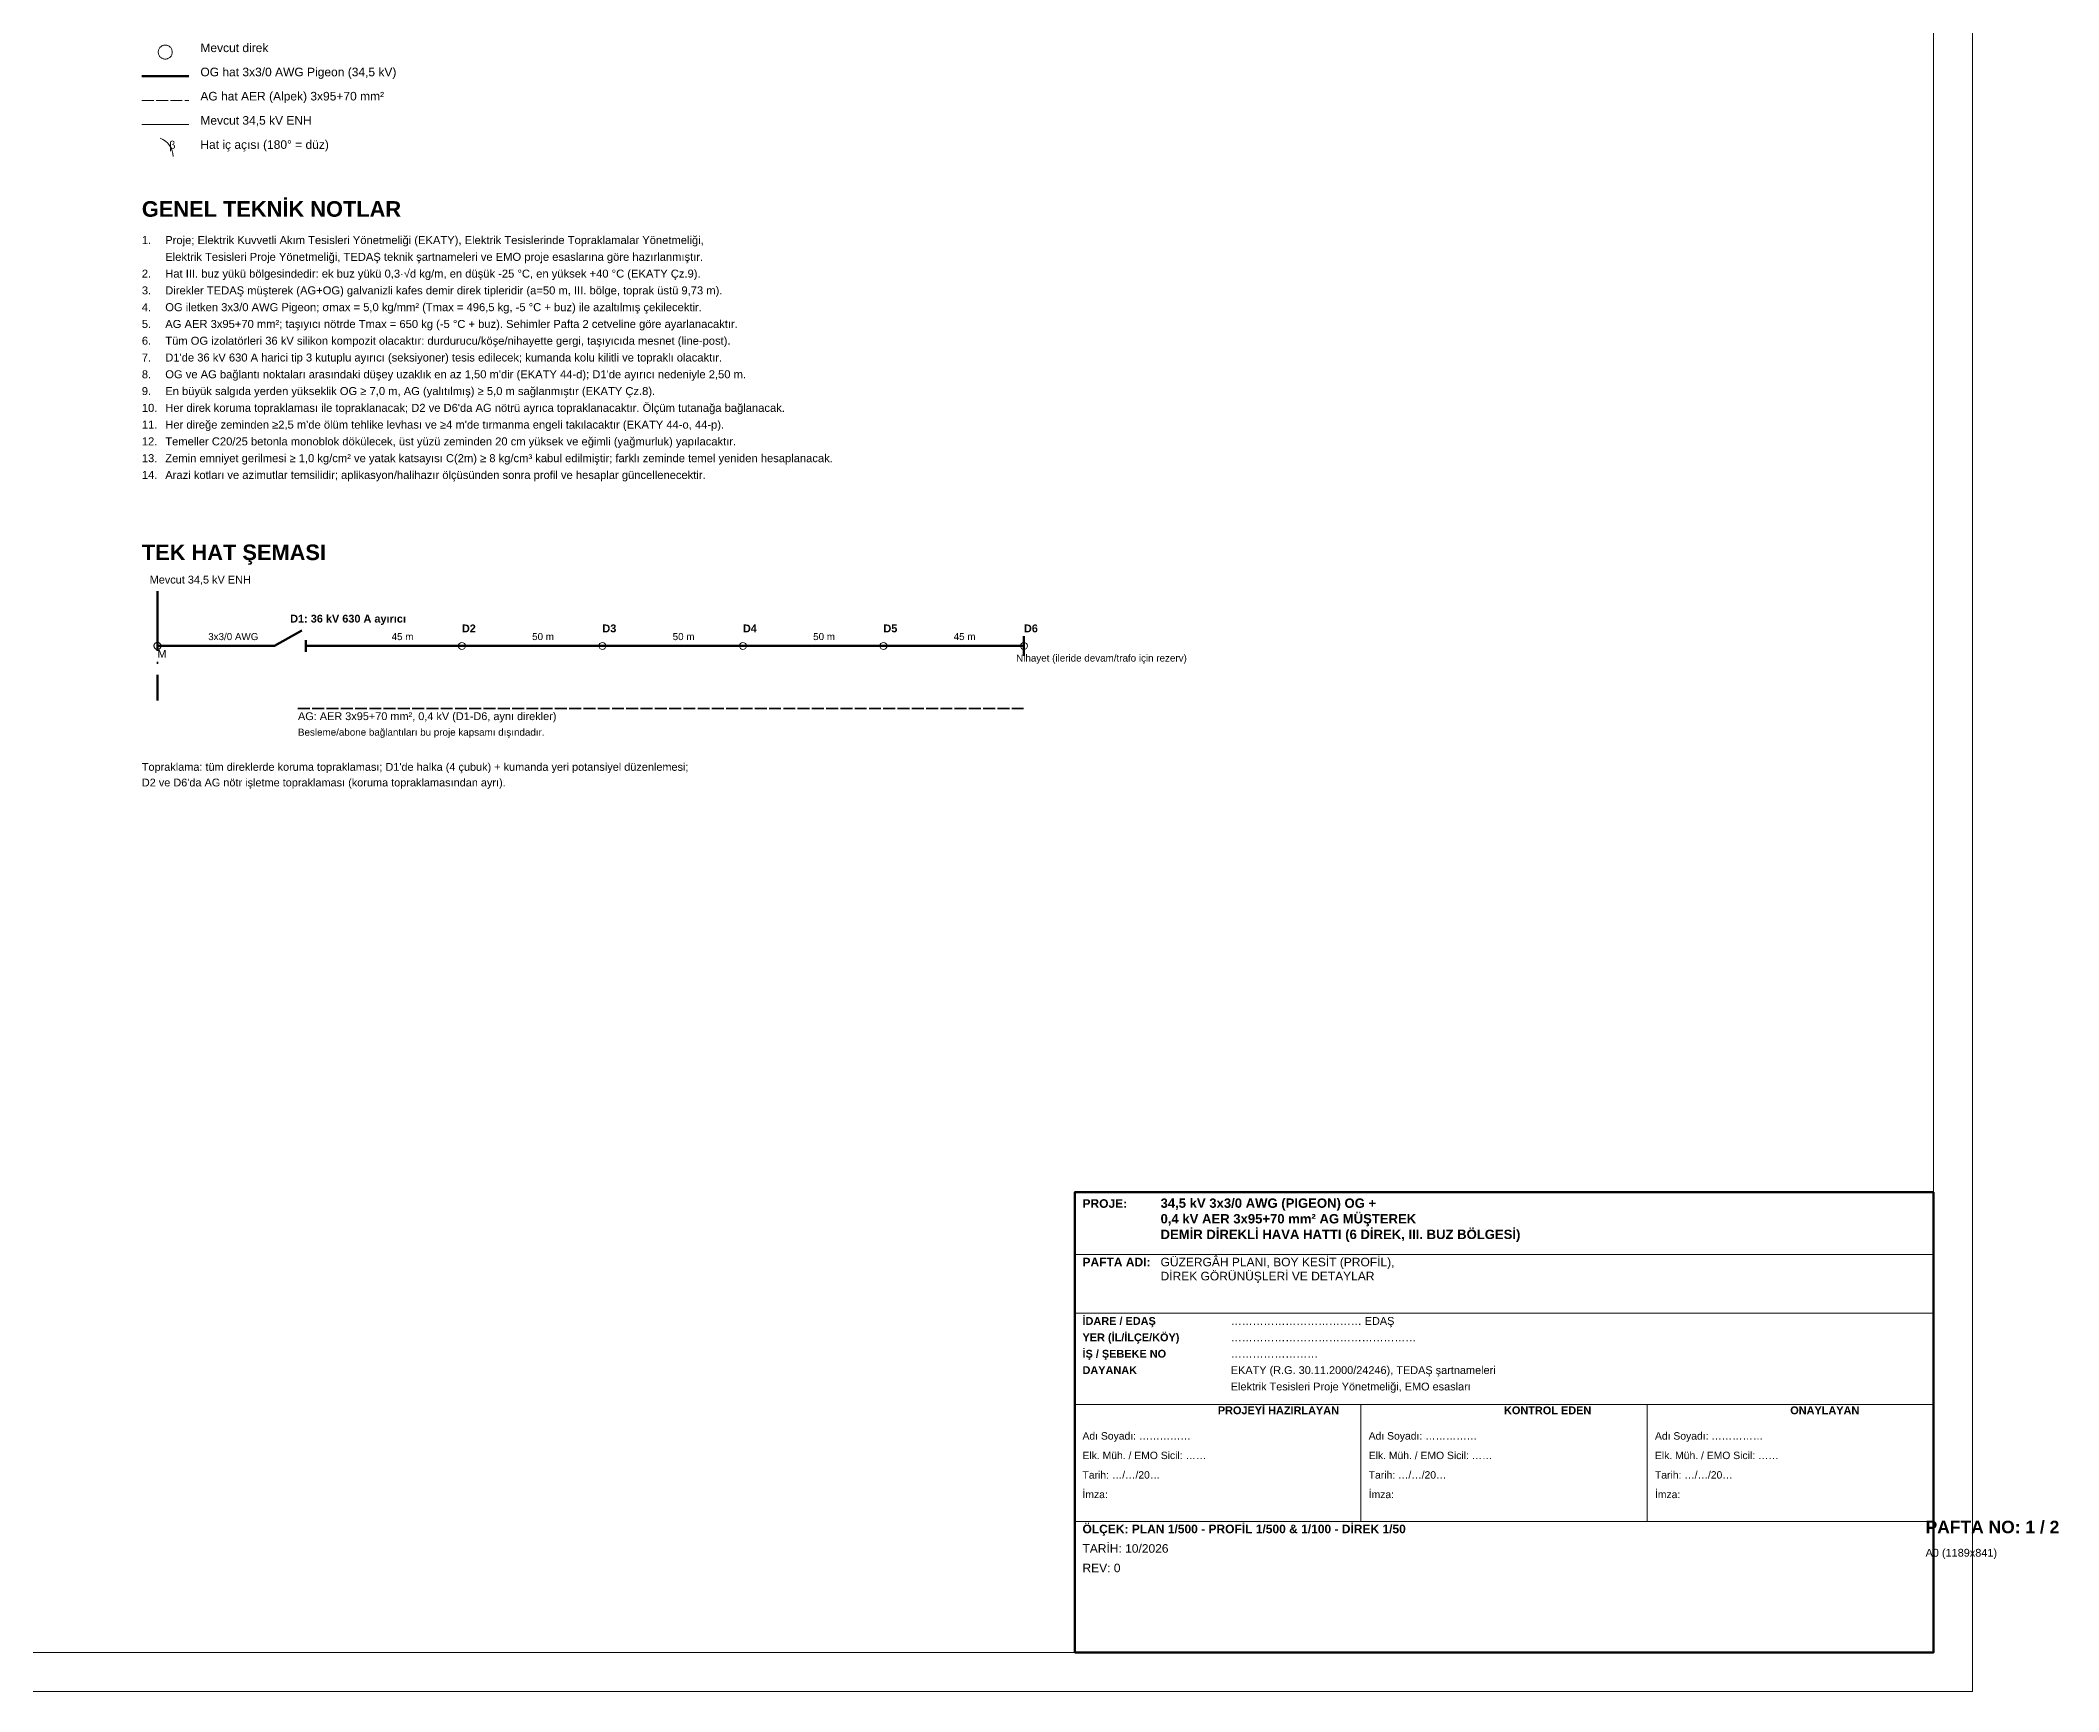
# Model space of a CAD drawing. Header units: millimetres. Extents: x 0 to 2461, y 0 to 841.
# Drawn here: x 694 to 1211, y 0 to 423 of the extents above; entities that cross this region are included whole.
import ezdxf

# ---------------------------------------------------------------- set-up
doc = ezdxf.new("R2010")
doc.units = ezdxf.units.MM
doc.header["$LTSCALE"] = 6
doc.linetypes.add('DASHDOT', pattern=[3.556, 2.54, -0.508, 0, -0.508])
doc.linetypes.add('DASHED', pattern=[1.524, 1.27, -0.254])
for name, color, linetype, lineweight, plot in [('00-CERCEVE', 7, 'Continuous', 0, False), ('01-ANTET', 7, 'Continuous', 0, False), ('02-BASLIK', 7, 'Continuous', 0, False), ('10-PLAN-GUZERGAH', 1, 'Continuous', 0, False), ('11-PLAN-AG', 5, 'Continuous', 0, False), ('12-PLAN-MEVCUT', 6, 'DASHDOT', 0, False), ('13-PLAN-DIREK', 7, 'Continuous', 0, False), ('15-PLAN-ACI', 3, 'Continuous', 0, False), ('38-SEKSIYONER', 30, 'Continuous', 0, False), ('41-YAZI', 7, 'Continuous', 0, False), ('44-NOTLAR', 7, 'Continuous', 0, False)]:
    doc.layers.add(name, color=color, linetype=linetype, lineweight=lineweight, plot=plot)
doc.styles.add('TRK', font='arial.ttf', dxfattribs={"width": 0.9})
doc.styles.add('TRKB', font='arialbd.ttf', dxfattribs={"width": 0.9})

msp = doc.modelspace()

# ---------------------------------------------------------------- linework, layer by layer
at = {"layer": '00-CERCEVE', "lineweight": 18}
msp.add_lwpolyline([(0, 0), (1189, 0), (1189, 841), (0, 841)], close=True, dxfattribs=at)
at = {"layer": '00-CERCEVE'}
msp.add_lwpolyline([(20, 10), (1179, 10), (1179, 831), (20, 831)], close=True, dxfattribs=at)
at = {"layer": '01-ANTET'}
for p, q in [((959, 112), (1179, 112)), ((959, 97), (1179, 97)), ((959, 73.6), (1179, 73.6)), ((959, 43.6), (1179, 43.6))]:
    msp.add_line(p, q, dxfattribs=at)
at = {"layer": '01-ANTET', "lineweight": 50}
msp.add_lwpolyline([(959, 10), (1179, 10), (1179, 128), (959, 128)], close=True, dxfattribs=at)
at = {"layer": '01-ANTET'}
for points in [[(959, 43.6), (1032.33, 43.6), (1032.33, 73.6), (959, 73.6)], [(1032.33, 43.6), (1105.67, 43.6), (1105.67, 73.6), (1032.33, 73.6)], [(1105.67, 43.6), (1179, 43.6), (1179, 73.6), (1105.67, 73.6)]]:
    msp.add_lwpolyline(points, close=True, dxfattribs=at)
at = {"layer": '10-PLAN-GUZERGAH', "lineweight": 50}
for p, q in [((720, 414), (732, 414)), ((724, 268), (750, 268)), ((766, 268), (802, 268)), ((802, 268), (838, 268)), ((838, 268), (874, 268)), ((874, 268), (910, 268)), ((910, 268), (946, 268))]:
    msp.add_line(p, q, dxfattribs=at)
at = {"layer": '11-PLAN-AG', "linetype": 'DASHED', "ltscale": 0.4}
msp.add_line((720, 407.8), (732, 407.8), dxfattribs=at)
at = {"layer": '11-PLAN-AG', "linetype": 'DASHED', "lineweight": 35, "ltscale": 0.4}
msp.add_line((760, 252), (946, 252), dxfattribs=at)
at = {"layer": '12-PLAN-MEVCUT'}
msp.add_line((720, 401.6), (732, 401.6), dxfattribs=at)
at = {"layer": '12-PLAN-MEVCUT', "lineweight": 50}
msp.add_line((724, 282), (724, 254), dxfattribs=at)
at = {"layer": '12-PLAN-MEVCUT'}
for centre, radius in [((726, 420.2), 1.8), ((724, 268), 0.9)]:
    msp.add_circle(centre, radius, dxfattribs=at)
at = {"layer": '13-PLAN-DIREK', "lineweight": 70}
msp.add_line((946, 265.5), (946, 270.5), dxfattribs=at)
at = {"layer": '13-PLAN-DIREK'}
for centre in [(802, 268), (838, 268), (874, 268), (910, 268), (946, 268)]:
    msp.add_circle(centre, 0.9, dxfattribs=at)
at = {"layer": '15-PLAN-ACI'}
msp.add_arc((723, 393.4), 5, 0, 70, dxfattribs=at)
at = {"layer": '38-SEKSIYONER', "lineweight": 50}
for p, q in [((754, 268), (761, 272)), ((762, 266.5), (762, 269.5)), ((750, 268), (754, 268)), ((762, 268), (766, 268))]:
    msp.add_line(p, q, dxfattribs=at)

# ---------------------------------------------------------------- texts
at = {"layer": '01-ANTET'}
for s, height, style, p in [('PROJE:', 2.2, 'TRKB', (961, 124)), ('34,5 kV 3x3/0 AWG (PIGEON) OG +', 2.4, 'TRKB', (981, 124)), ('0,4 kV AER 3x95+70 mm² AG MÜŞTEREK', 2.4, 'TRKB', (981, 120)), ('DEMİR DİREKLİ HAVA HATTI (6 DİREK, III. BUZ BÖLGESİ)', 2.4, 'TRKB', (981, 116)), ('PAFTA ADI:', 2.2, 'TRKB', (961, 109)), ('GÜZERGÂH PLANI, BOY KESİT (PROFİL),', 2.2, 'TRK', (981, 109)), ('DİREK GÖRÜNÜŞLERİ VE DETAYLAR', 2.2, 'TRK', (981, 105.4)), ('İDARE / EDAŞ', 2, 'TRKB', (961, 94)), ('……………………………… EDAŞ', 2, 'TRK', (999, 94)), ('YER (İL/İLÇE/KÖY)', 2, 'TRKB', (961, 89.8)), ('İŞ / ŞEBEKE NO', 2, 'TRKB', (961, 85.6)), ('……………………………………………', 2, 'TRK', (999, 89.8)), ('DAYANAK', 2, 'TRKB', (961, 81.4)), ('EKATY (R.G. 30.11.2000/24246), TEDAŞ şartnameleri', 2, 'TRK', (999, 81.4)), ('……………………', 2, 'TRK', (999, 85.6)), ('Elektrik Tesisleri Proje Yönetmeliği, EMO esasları', 2, 'TRK', (999, 77.2)), ('PROJEYİ HAZIRLAYAN', 2, 'TRKB', (995.67, 71.1)), ('KONTROL EDEN', 2, 'TRKB', (1069, 71.1)), ('ONAYLAYAN', 2, 'TRKB', (1142.33, 71.1)), ('Adı Soyadı: ……………', 1.9, 'TRK', (961, 64.6)), ('Adı Soyadı: ……………', 1.9, 'TRK', (1034.33, 64.6)), ('Adı Soyadı: ……………', 1.9, 'TRK', (1107.67, 64.6)), ('Elk. Müh. / EMO Sicil: ……', 1.9, 'TRK', (961, 59.6)), ('Elk. Müh. / EMO Sicil: ……', 1.9, 'TRK', (1034.33, 59.6)), ('Elk. Müh. / EMO Sicil: ……', 1.9, 'TRK', (1107.67, 59.6)), ('Tarih: …/…/20…', 1.9, 'TRK', (961, 54.6)), ('İmza:', 1.9, 'TRK', (961, 49.6)), ('Tarih: …/…/20…', 1.9, 'TRK', (1034.33, 54.6)), ('İmza:', 1.9, 'TRK', (1034.33, 49.6)), ('Tarih: …/…/20…', 1.9, 'TRK', (1107.67, 54.6)), ('İmza:', 1.9, 'TRK', (1107.67, 49.6)), ('ÖLÇEK: PLAN 1/500 - PROFİL 1/500 & 1/100 - DİREK 1/50', 2.2, 'TRKB', (961, 40.6)), ('PAFTA NO: 1 / 2', 3.2, 'TRKB', (1177, 40.6)), ('TARİH: 10/2026', 2.2, 'TRK', (961, 35.6)), ('A0 (1189x841)', 2, 'TRK', (1177, 34.6)), ('REV: 0', 2.2, 'TRK', (961, 30.6))]:
    msp.add_text(s, height=height, dxfattribs=dict(at, style=style)).set_placement(p)
at = {"layer": '02-BASLIK', "style": 'TRKB'}
for s, p in [('GENEL TEKNİK NOTLAR', (720, 378)), ('TEK HAT ŞEMASI', (720, 290))]:
    msp.add_text(s, height=4, dxfattribs=at).set_placement(p)
at = {"layer": '15-PLAN-ACI', "style": 'TRK'}
msp.add_text('β', height=2, dxfattribs=at).set_placement((727, 395.4))
at = {"layer": '38-SEKSIYONER', "style": 'TRKB'}
msp.add_text('D1: 36 kV 630 A ayırıcı', height=2, dxfattribs=at).set_placement((758, 274))
at = {"layer": '41-YAZI'}
for s, height, style, p in [('Mevcut direk', 2.2, 'TRK', (735, 420.2)), ('OG hat 3x3/0 AWG Pigeon (34,5 kV)', 2.2, 'TRK', (735, 414)), ('AG hat AER (Alpek) 3x95+70 mm²', 2.2, 'TRK', (735, 407.8)), ('Mevcut 34,5 kV ENH', 2.2, 'TRK', (735, 401.6)), ('Hat iç açısı (180° = düz)', 2.2, 'TRK', (735, 395.4)), ('Mevcut 34,5 kV ENH', 2, 'TRK', (722, 284)), ('3x3/0 AWG', 1.8, 'TRK', (737, 269.5)), ('45 m', 1.8, 'TRK', (784, 269.5)), ('D2', 2, 'TRKB', (802, 271.5)), ('50 m', 1.8, 'TRK', (820, 269.5)), ('D3', 2, 'TRKB', (838, 271.5)), ('50 m', 1.8, 'TRK', (856, 269.5)), ('D4', 2, 'TRKB', (874, 271.5)), ('50 m', 1.8, 'TRK', (892, 269.5)), ('D5', 2, 'TRKB', (910, 271.5)), ('45 m', 1.8, 'TRK', (928, 269.5)), ('D6', 2, 'TRKB', (946, 271.5)), ('M', 2, 'TRK', (724, 265)), ('Nihayet (ileride devam/trafo için rezerv)', 1.8, 'TRK', (944, 264)), ('AG: AER 3x95+70 mm², 0,4 kV (D1-D6, aynı direkler)', 2, 'TRK', (760, 249)), ('Besleme/abone bağlantıları bu proje kapsamı dışındadır.', 1.8, 'TRK', (760, 245)), ("Topraklama: tüm direklerde koruma topraklaması; D1'de halka (4 çubuk) + kumanda yeri potansiyel düzenlemesi;", 2, 'TRK', (720, 236)), ("D2 ve D6'da AG nötr işletme topraklaması (koruma topraklamasından ayrı).", 2, 'TRK', (720, 232))]:
    msp.add_text(s, height=height, dxfattribs=dict(at, style=style)).set_placement(p)
at = {"layer": '44-NOTLAR', "style": 'TRK'}
for s, p in [('1.', (720, 371)), ('Proje; Elektrik Kuvvetli Akım Tesisleri Yönetmeliği (EKATY), Elektrik Tesislerinde Topraklamalar Yönetmeliği,', (726, 371)), ('Elektrik Tesisleri Proje Yönetmeliği, TEDAŞ teknik şartnameleri ve EMO proje esaslarına göre hazırlanmıştır.', (726, 366.7)), ('2.', (720, 362.4)), ('Hat III. buz yükü bölgesindedir: ek buz yükü 0,3·√d kg/m, en düşük -25 °C, en yüksek +40 °C (EKATY Çz.9).', (726, 362.4)), ('3.', (720, 358.1)), ('Direkler TEDAŞ müşterek (AG+OG) galvanizli kafes demir direk tipleridir (a=50 m, III. bölge, toprak üstü 9,73 m).', (726, 358.1)), ('4.', (720, 353.8)), ('AG AER 3x95+70 mm²; taşıyıcı nötrde Tmax = 650 kg (-5 °C + buz). Sehimler Pafta 2 cetveline göre ayarlanacaktır.', (726, 349.5)), ('OG iletken 3x3/0 AWG Pigeon; σmax = 5,0 kg/mm² (Tmax = 496,5 kg, -5 °C + buz) ile azaltılmış çekilecektir.', (726, 353.8)), ('5.', (720, 349.5)), ('6.', (720, 345.2)), ('Tüm OG izolatörleri 36 kV silikon kompozit olacaktır: durdurucu/köşe/nihayette gergi, taşıyıcıda mesnet (line-post).', (726, 345.2)), ('7.', (720, 340.9)), ("D1'de 36 kV 630 A harici tip 3 kutuplu ayırıcı (seksiyoner) tesis edilecek; kumanda kolu kilitli ve topraklı olacaktır.", (726, 340.9)), ('8.', (720, 336.6)), ("OG ve AG bağlantı noktaları arasındaki düşey uzaklık en az 1,50 m'dir (EKATY 44-d); D1'de ayırıcı nedeniyle 2,50 m.", (726, 336.6)), ('9.', (720, 332.3)), ('En büyük salgıda yerden yükseklik OG ≥ 7,0 m, AG (yalıtılmış) ≥ 5,0 m sağlanmıştır (EKATY Çz.8).', (726, 332.3)), ('10.', (720, 328)), ("Her direk koruma topraklaması ile topraklanacak; D2 ve D6'da AG nötrü ayrıca topraklanacaktır. Ölçüm tutanağa bağlanacak.", (726, 328)), ("Her direğe zeminden ≥2,5 m'de ölüm tehlike levhası ve ≥4 m'de tırmanma engeli takılacaktır (EKATY 44-o, 44-p).", (726, 323.7)), ('11.', (720, 323.7)), ('12.', (720, 319.4)), ('Temeller C20/25 betonla monoblok dökülecek, üst yüzü zeminden 20 cm yüksek ve eğimli (yağmurluk) yapılacaktır.', (726, 319.4)), ('13.', (720, 315.1)), ('Zemin emniyet gerilmesi ≥ 1,0 kg/cm² ve yatak katsayısı C(2m) ≥ 8 kg/cm³ kabul edilmiştir; farklı zeminde temel yeniden hesaplanacak.', (726, 315.1)), ('14.', (720, 310.8)), ('Arazi kotları ve azimutlar temsilidir; aplikasyon/halihazır ölçüsünden sonra profil ve hesaplar güncellenecektir.', (726, 310.8))]:
    msp.add_text(s, height=2.05, dxfattribs=at).set_placement(p)

doc.saveas('drawing.dxf')
